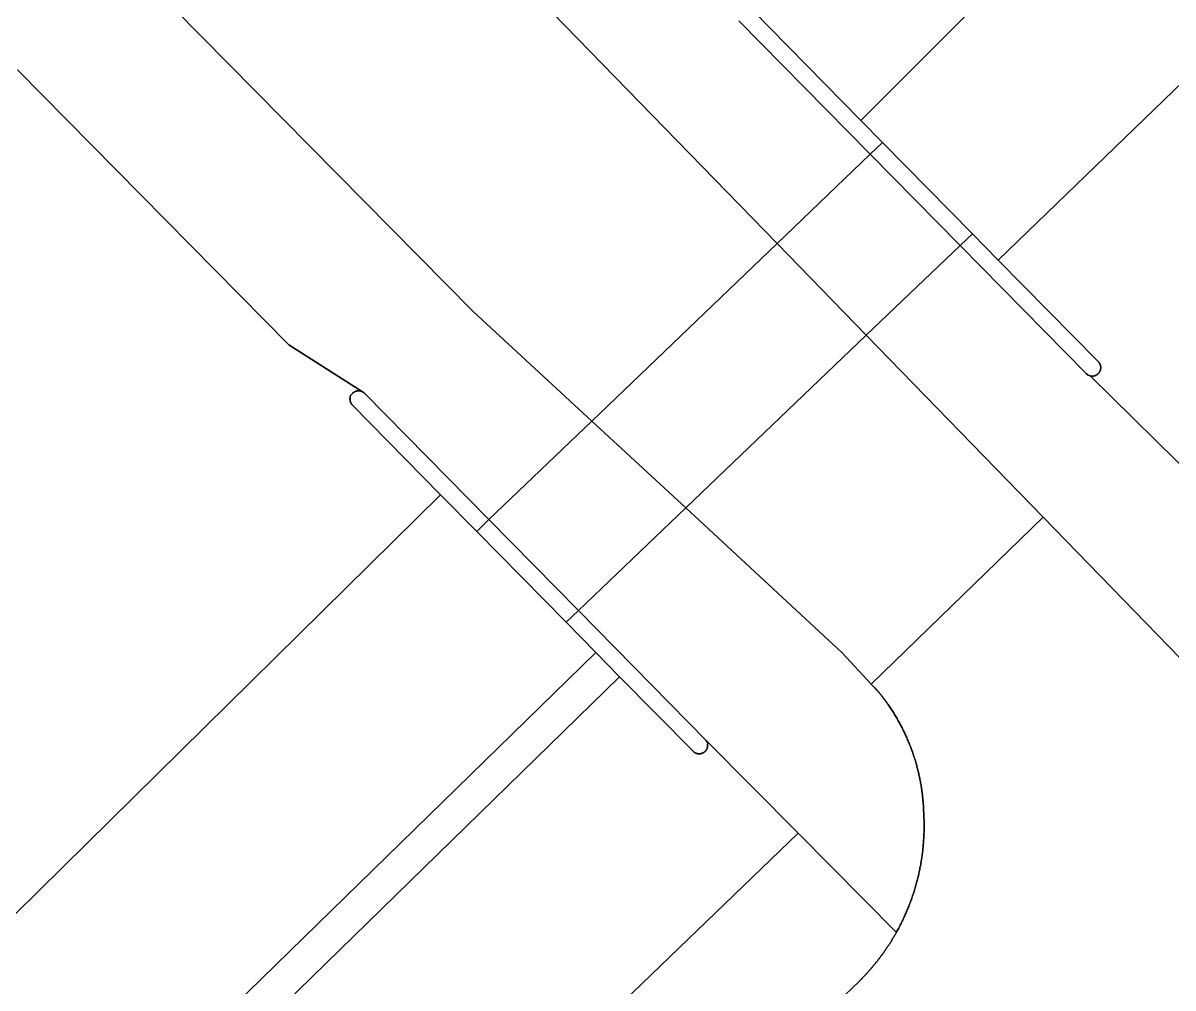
# Model space of a CAD drawing. Header units: metres. Extents: x -127 to 442, y -186 to 462.
# Drawn here: x 106.96 to 140.71, y 42.69 to 71.01 of the extents above; entities that cross this region are included whole.
import ezdxf

# ---------------------------------------------------------------- set-up
doc = ezdxf.new("R2010")
doc.units = ezdxf.units.M

msp = doc.modelspace()

# ---------------------------------------------------------------- linework, layer by layer
at = {"layer": 'road_0', "color": 8}
for points in [[(106.796, 69.635), (114.763, 61.562), (116.892, 60.201), (116.892, 60.201), (116.893, 60.201), (116.894, 60.2), (116.895, 60.2), (116.896, 60.199), (116.897, 60.199), (116.898, 60.199), (116.899, 60.198), (116.901, 60.198), (116.902, 60.197), (116.903, 60.197), (116.904, 60.196), (116.905, 60.196), (116.906, 60.196), (116.907, 60.195), (116.908, 60.195), (116.909, 60.194), (116.91, 60.194), (116.911, 60.193), (116.912, 60.193), (116.913, 60.192), (116.914, 60.192), (116.915, 60.191), (116.916, 60.191), (116.917, 60.19), (116.918, 60.19), (116.919, 60.189), (116.92, 60.189), (116.921, 60.188), (116.922, 60.188), (116.923, 60.187), (116.924, 60.187), (116.925, 60.186), (116.926, 60.186), (116.927, 60.185), (116.928, 60.185), (116.929, 60.184), (116.93, 60.183), (116.931, 60.183), (116.932, 60.182), (116.933, 60.182), (116.934, 60.181), (116.935, 60.181), (116.936, 60.18), (116.937, 60.179), (116.938, 60.179), (116.939, 60.178), (116.94, 60.178), (116.941, 60.177), (116.942, 60.176), (116.943, 60.176), (116.944, 60.175), (116.945, 60.175), (116.946, 60.174), (116.947, 60.173), (116.948, 60.173), (116.949, 60.172), (116.95, 60.171), (116.951, 60.171), (116.952, 60.17), (116.953, 60.17), (116.954, 60.169), (116.955, 60.168), (116.956, 60.168), (116.956, 60.167), (116.957, 60.166), (116.958, 60.166), (116.959, 60.165), (116.96, 60.164), (116.961, 60.163), (116.962, 60.163), (116.963, 60.162), (116.964, 60.161), (116.965, 60.161), (116.966, 60.16), (116.966, 60.159), (116.967, 60.159), (116.968, 60.158), (116.969, 60.157), (116.97, 60.156), (116.971, 60.156), (116.972, 60.155), (116.973, 60.154), (116.974, 60.153), (116.974, 60.153), (116.975, 60.152), (116.976, 60.151), (116.977, 60.15), (116.978, 60.15), (116.979, 60.149), (116.98, 60.148), (116.98, 60.147), (116.981, 60.147), (116.982, 60.146), (116.983, 60.145), (116.984, 60.144), (116.985, 60.143), (116.985, 60.143), (116.986, 60.142), (116.987, 60.141), (116.987, 60.141), (120.636, 56.434), (123.653, 59.325), (120.172, 62.542), (109.79, 73.062)], [(109.79, 73.062), (120.172, 62.542), (123.653, 59.325), (129.091, 64.534), (121.762, 72.068)], [(121.762, 72.068), (129.091, 64.534), (131.829, 67.156), (127.971, 71.077)], [(142.105, 56.886), (138.288, 60.652), (138.22, 60.678), (138.164, 60.721), (134.463, 64.481), (131.707, 61.845), (136.9, 56.507), (147.64, 45.459)], [(147.64, 45.459), (136.9, 56.507), (136.9, 56.507), (131.854, 51.605), (131.854, 51.605), (131.859, 51.6), (131.865, 51.594), (131.87, 51.589), (131.876, 51.584), (131.881, 51.579), (131.886, 51.573), (131.892, 51.568), (131.897, 51.563), (131.902, 51.557), (131.908, 51.552), (131.913, 51.546), (131.918, 51.541), (131.924, 51.536), (131.929, 51.53), (131.934, 51.525), (131.939, 51.519), (131.945, 51.514), (131.95, 51.508), (131.955, 51.503), (131.96, 51.498), (131.965, 51.492), (131.971, 51.487), (131.976, 51.481), (131.981, 51.476), (131.986, 51.47), (131.991, 51.464), (131.996, 51.459), (132.001, 51.453), (132.007, 51.448), (132.012, 51.442), (132.017, 51.437), (132.022, 51.431), (132.027, 51.425), (132.032, 51.42), (132.037, 51.414), (132.042, 51.408), (132.047, 51.403), (132.052, 51.397), (132.057, 51.391), (132.062, 51.386), (132.067, 51.38), (132.072, 51.374), (132.077, 51.369), (132.082, 51.363), (132.087, 51.357), (132.092, 51.351), (132.096, 51.346), (132.101, 51.34), (132.106, 51.334), (132.111, 51.328), (132.116, 51.323), (132.121, 51.317), (132.126, 51.311), (132.13, 51.305), (132.135, 51.299), (132.14, 51.293), (132.145, 51.288), (132.149, 51.282), (132.154, 51.276), (132.159, 51.27), (132.164, 51.264), (132.168, 51.258), (132.173, 51.252), (132.178, 51.246), (132.182, 51.24), (132.187, 51.234), (132.192, 51.228), (132.196, 51.222), (132.201, 51.217), (132.206, 51.211), (132.21, 51.205), (132.215, 51.199), (132.219, 51.193), (132.224, 51.186), (132.229, 51.18), (132.233, 51.174), (132.238, 51.168), (132.242, 51.162), (132.247, 51.156), (132.251, 51.15), (132.256, 51.144), (132.26, 51.138), (132.264, 51.132), (132.269, 51.126), (132.273, 51.12), (132.278, 51.114), (132.282, 51.107), (132.287, 51.101), (132.291, 51.095), (132.295, 51.089), (132.3, 51.083), (132.304, 51.077), (132.308, 51.07), (132.313, 51.064), (132.317, 51.058), (132.321, 51.052), (132.325, 51.045), (132.33, 51.039), (132.334, 51.033), (132.334, 51.033), (132.354, 51.005), (132.374, 50.976), (132.393, 50.947), (132.413, 50.918), (132.432, 50.889), (132.451, 50.86), (132.47, 50.831), (132.489, 50.802), (132.507, 50.772), (132.526, 50.743), (132.544, 50.713), (132.562, 50.684), (132.58, 50.654), (132.597, 50.624), (132.615, 50.594), (132.632, 50.564), (132.649, 50.533), (132.666, 50.503), (132.683, 50.472), (132.7, 50.442), (132.716, 50.411), (132.732, 50.38), (132.748, 50.35), (132.764, 50.319), (132.78, 50.288), (132.795, 50.257), (132.811, 50.225), (132.826, 50.194), (132.841, 50.163), (132.856, 50.131), (132.87, 50.099), (132.884, 50.068), (132.899, 50.036), (132.913, 50.004), (132.926, 49.972), (132.94, 49.94), (132.953, 49.908), (132.967, 49.876), (132.98, 49.844), (132.993, 49.812), (133.005, 49.779), (133.018, 49.747), (133.03, 49.714), (133.042, 49.682), (133.054, 49.649), (133.066, 49.616), (133.077, 49.583), (133.088, 49.55), (133.1, 49.517), (133.11, 49.484), (133.121, 49.451), (133.132, 49.418), (133.142, 49.385), (133.152, 49.352), (133.162, 49.318), (133.172, 49.285), (133.181, 49.252), (133.191, 49.218), (133.2, 49.184), (133.209, 49.151), (133.217, 49.117), (133.226, 49.083), (133.234, 49.05), (133.242, 49.016), (133.25, 48.982), (133.258, 48.948), (133.265, 48.914), (133.273, 48.88), (133.28, 48.846), (133.287, 48.812), (133.293, 48.778), (133.3, 48.744), (133.306, 48.71), (133.312, 48.675), (133.318, 48.641), (133.324, 48.607), (133.329, 48.572), (133.335, 48.538), (133.34, 48.504), (133.345, 48.469), (133.349, 48.435), (133.354, 48.4), (133.358, 48.366), (133.362, 48.331), (133.366, 48.297), (133.37, 48.262), (133.373, 48.227), (133.376, 48.193), (133.379, 48.158), (133.382, 48.124), (133.385, 48.089), (133.387, 48.054), (133.389, 48.019), (133.391, 47.985), (133.393, 47.95), (133.395, 47.915), (133.396, 47.881), (133.397, 47.846), (133.398, 47.811), (133.398, 47.811), (133.4, 47.774), (133.402, 47.738), (133.403, 47.701), (133.405, 47.664), (133.406, 47.628), (133.407, 47.591), (133.408, 47.554), (133.408, 47.518), (133.408, 47.481), (133.409, 47.444), (133.408, 47.408), (133.408, 47.371), (133.408, 47.334), (133.407, 47.298), (133.406, 47.261), (133.405, 47.224), (133.404, 47.188), (133.402, 47.151), (133.4, 47.115), (133.398, 47.078), (133.396, 47.041), (133.394, 47.005), (133.391, 46.968), (133.388, 46.932), (133.385, 46.895), (133.382, 46.859), (133.378, 46.822), (133.375, 46.786), (133.371, 46.749), (133.367, 46.713), (133.362, 46.676), (133.358, 46.64), (133.353, 46.603), (133.348, 46.567), (133.343, 46.531), (133.338, 46.494), (133.332, 46.458), (133.327, 46.422), (133.321, 46.386), (133.315, 46.35), (133.308, 46.314), (133.302, 46.277), (133.295, 46.241), (133.288, 46.205), (133.281, 46.169), (133.273, 46.134), (133.266, 46.098), (133.258, 46.062), (133.25, 46.026), (133.242, 45.99), (133.233, 45.955), (133.225, 45.919), (133.216, 45.883), (133.207, 45.848), (133.197, 45.812), (133.188, 45.777), (133.178, 45.742), (133.168, 45.706), (133.158, 45.671), (133.148, 45.636), (133.138, 45.601), (133.127, 45.565), (133.116, 45.53), (133.105, 45.495), (133.094, 45.461), (133.082, 45.426), (133.071, 45.391), (133.059, 45.356), (133.047, 45.322), (133.035, 45.287), (133.022, 45.253), (133.009, 45.218), (132.997, 45.184), (132.984, 45.15), (132.97, 45.115), (132.957, 45.081), (132.943, 45.047), (132.929, 45.013), (132.915, 44.979), (132.901, 44.946), (132.887, 44.912), (132.872, 44.878), (132.857, 44.845), (132.842, 44.811), (132.827, 44.778), (132.812, 44.744), (132.796, 44.711), (132.781, 44.678), (132.765, 44.645), (132.749, 44.612), (132.732, 44.579), (132.716, 44.547), (132.699, 44.514), (132.682, 44.481), (132.665, 44.449), (132.648, 44.416), (132.63, 44.384), (132.613, 44.352), (132.595, 44.32), (132.595, 44.32), (132.586, 44.304), (132.577, 44.288), (132.568, 44.273), (132.559, 44.257), (132.55, 44.241), (132.541, 44.225), (132.532, 44.21), (132.523, 44.194), (132.513, 44.178), (132.504, 44.163), (132.495, 44.147), (132.485, 44.131), (132.476, 44.116), (132.466, 44.1), (132.457, 44.085), (132.447, 44.069), (132.438, 44.054), (132.428, 44.039), (132.418, 44.023), (132.409, 44.008), (132.399, 43.993), (132.389, 43.977), (132.379, 43.962), (132.369, 43.947), (132.359, 43.932), (132.349, 43.916), (132.339, 43.901), (132.329, 43.886), (132.319, 43.871), (132.309, 43.856), (132.299, 43.841), (132.288, 43.826), (132.278, 43.811), (132.268, 43.796), (132.257, 43.781), (132.247, 43.766), (132.236, 43.751), (132.226, 43.736), (132.215, 43.722), (132.205, 43.707), (132.194, 43.692), (132.183, 43.677), (132.173, 43.663), (132.162, 43.648), (132.151, 43.633), (132.14, 43.619), (132.129, 43.604), (132.118, 43.59), (132.107, 43.575), (132.096, 43.561), (132.085, 43.546), (132.074, 43.532), (132.063, 43.518), (132.052, 43.503), (132.041, 43.489), (132.03, 43.475), (132.018, 43.46), (132.007, 43.446), (131.996, 43.432), (131.984, 43.418), (131.973, 43.404), (131.961, 43.39), (131.95, 43.376), (131.938, 43.361), (131.927, 43.347), (131.915, 43.334), (131.903, 43.32), (131.891, 43.306), (131.88, 43.292), (131.868, 43.278), (131.856, 43.264), (131.844, 43.25), (131.832, 43.237), (131.82, 43.223), (131.808, 43.209), (131.796, 43.196), (131.784, 43.182), (131.772, 43.169), (131.76, 43.155), (131.748, 43.142), (131.736, 43.128), (131.723, 43.115), (131.711, 43.101), (131.699, 43.088), (131.686, 43.075), (131.674, 43.061), (131.661, 43.048), (131.649, 43.035), (131.636, 43.022), (131.624, 43.009), (131.611, 42.996), (131.599, 42.982), (131.586, 42.969), (131.573, 42.956), (131.56, 42.943), (131.548, 42.931), (131.535, 42.918), (131.522, 42.905), (131.509, 42.892), (131.509, 42.892), (130.857, 42.265)], [(130.857, 42.265), (131.509, 42.892), (131.509, 42.892), (131.522, 42.905), (131.535, 42.918), (131.548, 42.931), (131.56, 42.943), (131.573, 42.956), (131.586, 42.969), (131.599, 42.982), (131.611, 42.996), (131.624, 43.009), (131.636, 43.022), (131.649, 43.035), (131.661, 43.048), (131.674, 43.061), (131.686, 43.075), (131.699, 43.088), (131.711, 43.101), (131.723, 43.115), (131.736, 43.128), (131.748, 43.142), (131.76, 43.155), (131.772, 43.169), (131.784, 43.182), (131.796, 43.196), (131.808, 43.209), (131.82, 43.223), (131.832, 43.237), (131.844, 43.25), (131.856, 43.264), (131.868, 43.278), (131.88, 43.292), (131.891, 43.306), (131.903, 43.32), (131.915, 43.334), (131.927, 43.347), (131.938, 43.361), (131.95, 43.376), (131.961, 43.39), (131.973, 43.404), (131.984, 43.418), (131.996, 43.432), (132.007, 43.446), (132.018, 43.46), (132.03, 43.475), (132.041, 43.489), (132.052, 43.503), (132.063, 43.518), (132.074, 43.532), (132.085, 43.546), (132.096, 43.561), (132.107, 43.575), (132.118, 43.59), (132.129, 43.604), (132.14, 43.619), (132.151, 43.633), (132.162, 43.648), (132.173, 43.663), (132.183, 43.677), (132.194, 43.692), (132.205, 43.707), (132.215, 43.722), (132.226, 43.736), (132.236, 43.751), (132.247, 43.766), (132.257, 43.781), (132.268, 43.796), (132.278, 43.811), (132.288, 43.826), (132.299, 43.841), (132.309, 43.856), (132.319, 43.871), (132.329, 43.886), (132.339, 43.901), (132.349, 43.916), (132.359, 43.932), (132.369, 43.947), (132.379, 43.962), (132.389, 43.977), (132.399, 43.993), (132.409, 44.008), (132.418, 44.023), (132.428, 44.039), (132.438, 44.054), (132.447, 44.069), (132.457, 44.085), (132.466, 44.1), (132.476, 44.116), (132.485, 44.131), (132.495, 44.147), (132.504, 44.163), (132.513, 44.178), (132.523, 44.194), (132.532, 44.21), (132.541, 44.225), (132.55, 44.241), (132.559, 44.257), (132.568, 44.273), (132.577, 44.288), (132.586, 44.304), (132.595, 44.32), (132.595, 44.32), (129.714, 47.23), (74.693, -5.768)]]:
    msp.add_lwpolyline(points, dxfattribs=at)
for points in [[(131.829, 67.156), (129.091, 64.534), (131.707, 61.845), (134.463, 64.481), (131.829, 67.156)], [(131.707, 61.845), (129.091, 64.534), (123.653, 59.325), (126.41, 56.777), (131.707, 61.845)], [(131.707, 61.845), (126.41, 56.777), (131.007, 52.529), (131.854, 51.605), (136.9, 56.507), (131.707, 61.845)], [(126.41, 56.777), (123.653, 59.325), (120.636, 56.434), (123.262, 53.766), (126.41, 56.777)], [(131.854, 51.605), (131.007, 52.529), (126.41, 56.777), (123.262, 53.766), (127.015, 49.954), (129.714, 47.23), (132.595, 44.32), (132.595, 44.32), (132.613, 44.352), (132.63, 44.384), (132.648, 44.416), (132.665, 44.449), (132.682, 44.481), (132.699, 44.514), (132.716, 44.547), (132.732, 44.579), (132.749, 44.612), (132.765, 44.645), (132.781, 44.678), (132.796, 44.711), (132.812, 44.744), (132.827, 44.778), (132.842, 44.811), (132.857, 44.845), (132.872, 44.878), (132.887, 44.912), (132.901, 44.946), (132.915, 44.979), (132.929, 45.013), (132.943, 45.047), (132.957, 45.081), (132.97, 45.115), (132.984, 45.15), (132.997, 45.184), (133.009, 45.218), (133.022, 45.253), (133.035, 45.287), (133.047, 45.322), (133.059, 45.356), (133.071, 45.391), (133.082, 45.426), (133.094, 45.461), (133.105, 45.495), (133.116, 45.53), (133.127, 45.565), (133.138, 45.601), (133.148, 45.636), (133.158, 45.671), (133.168, 45.706), (133.178, 45.742), (133.188, 45.777), (133.197, 45.812), (133.207, 45.848), (133.216, 45.883), (133.225, 45.919), (133.233, 45.955), (133.242, 45.99), (133.25, 46.026), (133.258, 46.062), (133.266, 46.098), (133.273, 46.134), (133.281, 46.169), (133.288, 46.205), (133.295, 46.241), (133.302, 46.277), (133.308, 46.314), (133.315, 46.35), (133.321, 46.386), (133.327, 46.422), (133.332, 46.458), (133.338, 46.494), (133.343, 46.531), (133.348, 46.567), (133.353, 46.603), (133.358, 46.64), (133.362, 46.676), (133.367, 46.713), (133.371, 46.749), (133.375, 46.786), (133.378, 46.822), (133.382, 46.859), (133.385, 46.895), (133.388, 46.932), (133.391, 46.968), (133.394, 47.005), (133.396, 47.041), (133.398, 47.078), (133.4, 47.115), (133.402, 47.151), (133.404, 47.188), (133.405, 47.224), (133.406, 47.261), (133.407, 47.298), (133.408, 47.334), (133.408, 47.371), (133.408, 47.408), (133.409, 47.444), (133.408, 47.481), (133.408, 47.518), (133.408, 47.554), (133.407, 47.591), (133.406, 47.628), (133.405, 47.664), (133.403, 47.701), (133.402, 47.738), (133.4, 47.774), (133.398, 47.811), (133.398, 47.811), (133.397, 47.846), (133.396, 47.881), (133.395, 47.915), (133.393, 47.95), (133.391, 47.985), (133.389, 48.019), (133.387, 48.054), (133.385, 48.089), (133.382, 48.124), (133.379, 48.158), (133.376, 48.193), (133.373, 48.227), (133.37, 48.262), (133.366, 48.297), (133.362, 48.331), (133.358, 48.366), (133.354, 48.4), (133.349, 48.435), (133.345, 48.469), (133.34, 48.504), (133.335, 48.538), (133.329, 48.572), (133.324, 48.607), (133.318, 48.641), (133.312, 48.675), (133.306, 48.71), (133.3, 48.744), (133.293, 48.778), (133.287, 48.812), (133.28, 48.846), (133.273, 48.88), (133.265, 48.914), (133.258, 48.948), (133.25, 48.982), (133.242, 49.016), (133.234, 49.05), (133.226, 49.083), (133.217, 49.117), (133.209, 49.151), (133.2, 49.184), (133.191, 49.218), (133.181, 49.252), (133.172, 49.285), (133.162, 49.318), (133.152, 49.352), (133.142, 49.385), (133.132, 49.418), (133.121, 49.451), (133.11, 49.484), (133.1, 49.517), (133.088, 49.55), (133.077, 49.583), (133.066, 49.616), (133.054, 49.649), (133.042, 49.682), (133.03, 49.714), (133.018, 49.747), (133.005, 49.779), (132.993, 49.812), (132.98, 49.844), (132.967, 49.876), (132.953, 49.908), (132.94, 49.94), (132.926, 49.972), (132.913, 50.004), (132.899, 50.036), (132.884, 50.068), (132.87, 50.099), (132.856, 50.131), (132.841, 50.163), (132.826, 50.194), (132.811, 50.225), (132.795, 50.257), (132.78, 50.288), (132.764, 50.319), (132.748, 50.35), (132.732, 50.38), (132.716, 50.411), (132.7, 50.442), (132.683, 50.472), (132.666, 50.503), (132.649, 50.533), (132.632, 50.564), (132.615, 50.594), (132.597, 50.624), (132.58, 50.654), (132.562, 50.684), (132.544, 50.713), (132.526, 50.743), (132.507, 50.772), (132.489, 50.802), (132.47, 50.831), (132.451, 50.86), (132.432, 50.889), (132.413, 50.918), (132.393, 50.947), (132.374, 50.976), (132.354, 51.005), (132.334, 51.033), (132.334, 51.033), (132.33, 51.039), (132.325, 51.045), (132.321, 51.052), (132.317, 51.058), (132.313, 51.064), (132.308, 51.07), (132.304, 51.077), (132.3, 51.083), (132.295, 51.089), (132.291, 51.095), (132.287, 51.101), (132.282, 51.107), (132.278, 51.114), (132.273, 51.12), (132.269, 51.126), (132.264, 51.132), (132.26, 51.138), (132.256, 51.144), (132.251, 51.15), (132.247, 51.156), (132.242, 51.162), (132.238, 51.168), (132.233, 51.174), (132.229, 51.18), (132.224, 51.186), (132.219, 51.193), (132.215, 51.199), (132.21, 51.205), (132.206, 51.211), (132.201, 51.217), (132.196, 51.222), (132.192, 51.228), (132.187, 51.234), (132.182, 51.24), (132.178, 51.246), (132.173, 51.252), (132.168, 51.258), (132.164, 51.264), (132.159, 51.27), (132.154, 51.276), (132.149, 51.282), (132.145, 51.288), (132.14, 51.293), (132.135, 51.299), (132.13, 51.305), (132.126, 51.311), (132.121, 51.317), (132.116, 51.323), (132.111, 51.328), (132.106, 51.334), (132.101, 51.34), (132.096, 51.346), (132.092, 51.351), (132.087, 51.357), (132.082, 51.363), (132.077, 51.369), (132.072, 51.374), (132.067, 51.38), (132.062, 51.386), (132.057, 51.391), (132.052, 51.397), (132.047, 51.403), (132.042, 51.408), (132.037, 51.414), (132.032, 51.42), (132.027, 51.425), (132.022, 51.431), (132.017, 51.437), (132.012, 51.442), (132.007, 51.448), (132.001, 51.453), (131.996, 51.459), (131.991, 51.464), (131.986, 51.47), (131.981, 51.476), (131.976, 51.481), (131.971, 51.487), (131.965, 51.492), (131.96, 51.498), (131.955, 51.503), (131.95, 51.508), (131.945, 51.514), (131.939, 51.519), (131.934, 51.525), (131.929, 51.53), (131.924, 51.536), (131.918, 51.541), (131.913, 51.546), (131.908, 51.552), (131.902, 51.557), (131.897, 51.563), (131.892, 51.568), (131.886, 51.573), (131.881, 51.579), (131.876, 51.584), (131.87, 51.589), (131.865, 51.594), (131.859, 51.6), (131.854, 51.605)]]:
    msp.add_lwpolyline(points, close=True, dxfattribs=at)
at = {"layer": 'terrain_0', "color": 8}
for points in [[(127.971, 71.077), (131.829, 67.156), (132.191, 67.503), (131.551, 68.152), (128.37, 71.382)], [(106.03, 44.18), (119.217, 57.164), (116.631, 59.791), (116.631, 59.791), (116.629, 59.793), (116.627, 59.796), (116.624, 59.798), (116.622, 59.801), (116.62, 59.803), (116.618, 59.806), (116.616, 59.808), (116.614, 59.811), (116.612, 59.813), (116.61, 59.816), (116.608, 59.818), (116.606, 59.821), (116.605, 59.824), (116.603, 59.826), (116.601, 59.829), (116.599, 59.832), (116.597, 59.834), (116.596, 59.837), (116.594, 59.84), (116.593, 59.843), (116.591, 59.845), (116.589, 59.848), (116.588, 59.851), (116.586, 59.854), (116.585, 59.857), (116.583, 59.86), (116.582, 59.863), (116.581, 59.866), (116.579, 59.869), (116.578, 59.871), (116.577, 59.874), (116.576, 59.877), (116.574, 59.88), (116.573, 59.883), (116.572, 59.886), (116.571, 59.89), (116.57, 59.893), (116.569, 59.896), (116.568, 59.899), (116.567, 59.902), (116.566, 59.905), (116.565, 59.908), (116.565, 59.911), (116.564, 59.914), (116.563, 59.917), (116.562, 59.921), (116.562, 59.924), (116.561, 59.927), (116.561, 59.93), (116.56, 59.933), (116.559, 59.936), (116.559, 59.94), (116.559, 59.943), (116.558, 59.946), (116.558, 59.949), (116.557, 59.952), (116.557, 59.956), (116.557, 59.959), (116.557, 59.962), (116.556, 59.965), (116.556, 59.969), (116.556, 59.972), (116.556, 59.975), (116.556, 59.978), (116.556, 59.981), (116.556, 59.985), (116.556, 59.988), (116.556, 59.991), (116.557, 59.994), (116.557, 59.998), (116.557, 60.001), (116.557, 60.004), (116.558, 60.007), (116.558, 60.01), (116.558, 60.014), (116.559, 60.017), (116.559, 60.02), (116.56, 60.023), (116.56, 60.026), (116.561, 60.03), (116.562, 60.033), (116.562, 60.036), (116.563, 60.039), (116.564, 60.042), (116.564, 60.045), (116.565, 60.048), (116.566, 60.052), (116.567, 60.055), (116.568, 60.058), (116.569, 60.061), (116.57, 60.064), (116.571, 60.067), (116.572, 60.07), (116.573, 60.073), (116.574, 60.076), (116.575, 60.079), (116.576, 60.082), (116.578, 60.085), (116.579, 60.088), (116.579, 60.088), (116.635, 60.144), (116.635, 60.144), (116.637, 60.146), (116.639, 60.148), (116.641, 60.15), (116.643, 60.152), (116.645, 60.154), (116.647, 60.155), (116.65, 60.157), (116.652, 60.159), (116.654, 60.161), (116.656, 60.162), (116.658, 60.164), (116.661, 60.166), (116.663, 60.167), (116.665, 60.169), (116.667, 60.171), (116.67, 60.172), (116.672, 60.174), (116.674, 60.175), (116.677, 60.177), (116.679, 60.178), (116.682, 60.18), (116.684, 60.181), (116.686, 60.183), (116.689, 60.184), (116.691, 60.185), (116.694, 60.187), (116.696, 60.188), (116.699, 60.189), (116.701, 60.19), (116.704, 60.192), (116.706, 60.193), (116.709, 60.194), (116.711, 60.195), (116.714, 60.196), (116.717, 60.197), (116.719, 60.198), (116.722, 60.199), (116.724, 60.2), (116.727, 60.201), (116.73, 60.202), (116.732, 60.203), (116.735, 60.204), (116.738, 60.205), (116.74, 60.205), (116.743, 60.206), (116.746, 60.207), (116.749, 60.208), (116.751, 60.208), (116.754, 60.209), (116.757, 60.209), (116.759, 60.21), (116.762, 60.211), (116.765, 60.211), (116.768, 60.212), (116.771, 60.212), (116.773, 60.212), (116.776, 60.213), (116.779, 60.213), (116.782, 60.214), (116.784, 60.214), (116.787, 60.214), (116.79, 60.214), (116.793, 60.215), (116.796, 60.215), (116.798, 60.215), (116.801, 60.215), (116.804, 60.215), (116.807, 60.215), (116.81, 60.215), (116.812, 60.215), (116.815, 60.215), (116.818, 60.215), (116.821, 60.215), (116.824, 60.215), (116.826, 60.214), (116.829, 60.214), (116.832, 60.214), (116.835, 60.214), (116.838, 60.213), (116.84, 60.213), (116.843, 60.213), (116.846, 60.212), (116.849, 60.212), (116.851, 60.212), (116.854, 60.211), (116.857, 60.211), (116.86, 60.21), (116.862, 60.209), (116.865, 60.209), (116.868, 60.208), (116.871, 60.207), (116.873, 60.207), (116.876, 60.206), (116.879, 60.205), (116.881, 60.204), (116.884, 60.204), (116.887, 60.203), (116.889, 60.202), (116.892, 60.201), (116.892, 60.201), (114.763, 61.562), (106.796, 69.635)]]:
    msp.add_lwpolyline(points, dxfattribs=at)
for points in [[(131.829, 67.156), (134.463, 64.481), (134.825, 64.827), (132.191, 67.503), (131.829, 67.156)], [(135.587, 64.053), (134.825, 64.827), (134.463, 64.481), (138.164, 60.721), (138.22, 60.678), (138.288, 60.652), (138.288, 60.652), (138.294, 60.651), (138.301, 60.649), (138.307, 60.648), (138.314, 60.648), (138.32, 60.647), (138.326, 60.646), (138.333, 60.646), (138.339, 60.646), (138.346, 60.646), (138.352, 60.646), (138.359, 60.646), (138.365, 60.647), (138.372, 60.647), (138.378, 60.648), (138.385, 60.649), (138.391, 60.65), (138.397, 60.652), (138.404, 60.653), (138.41, 60.655), (138.416, 60.657), (138.422, 60.659), (138.429, 60.661), (138.435, 60.663), (138.441, 60.666), (138.447, 60.668), (138.452, 60.671), (138.458, 60.674), (138.464, 60.677), (138.47, 60.68), (138.475, 60.683), (138.481, 60.687), (138.486, 60.691), (138.491, 60.694), (138.497, 60.698), (138.502, 60.702), (138.507, 60.706), (138.511, 60.711), (138.516, 60.715), (138.521, 60.72), (138.525, 60.724), (138.53, 60.729), (138.534, 60.734), (138.538, 60.739), (138.542, 60.744), (138.546, 60.749), (138.55, 60.755), (138.553, 60.76), (138.557, 60.766), (138.56, 60.771), (138.563, 60.777), (138.566, 60.783), (138.569, 60.788), (138.572, 60.794), (138.574, 60.8), (138.577, 60.806), (138.579, 60.812), (138.581, 60.819), (138.583, 60.825), (138.585, 60.831), (138.586, 60.837), (138.588, 60.844), (138.589, 60.85), (138.59, 60.856), (138.591, 60.863), (138.592, 60.869), (138.593, 60.876), (138.593, 60.882), (138.593, 60.889), (138.593, 60.895), (138.593, 60.902), (138.593, 60.908), (138.593, 60.915), (138.592, 60.921), (138.591, 60.927), (138.591, 60.934), (138.589, 60.94), (138.588, 60.947), (138.587, 60.953), (138.585, 60.959), (138.584, 60.966), (138.582, 60.972), (138.58, 60.978), (138.577, 60.984), (138.575, 60.99), (138.573, 60.996), (138.57, 61.002), (138.567, 61.008), (138.564, 61.014), (138.561, 61.019), (138.558, 61.025), (138.554, 61.03), (138.551, 61.036), (138.547, 61.041), (138.543, 61.046), (138.539, 61.052), (138.535, 61.057), (138.531, 61.061), (138.526, 61.066), (138.522, 61.071), (138.522, 61.071), (135.587, 64.053)], [(116.892, 60.201), (116.889, 60.202), (116.887, 60.203), (116.884, 60.204), (116.881, 60.204), (116.879, 60.205), (116.876, 60.206), (116.873, 60.207), (116.871, 60.207), (116.868, 60.208), (116.865, 60.209), (116.862, 60.209), (116.86, 60.21), (116.857, 60.211), (116.854, 60.211), (116.851, 60.212), (116.849, 60.212), (116.846, 60.212), (116.843, 60.213), (116.84, 60.213), (116.838, 60.213), (116.835, 60.214), (116.832, 60.214), (116.829, 60.214), (116.826, 60.214), (116.824, 60.215), (116.821, 60.215), (116.818, 60.215), (116.815, 60.215), (116.812, 60.215), (116.81, 60.215), (116.807, 60.215), (116.804, 60.215), (116.801, 60.215), (116.798, 60.215), (116.796, 60.215), (116.793, 60.215), (116.79, 60.214), (116.787, 60.214), (116.784, 60.214), (116.782, 60.214), (116.779, 60.213), (116.776, 60.213), (116.773, 60.212), (116.771, 60.212), (116.768, 60.212), (116.765, 60.211), (116.762, 60.211), (116.759, 60.21), (116.757, 60.209), (116.754, 60.209), (116.751, 60.208), (116.749, 60.208), (116.746, 60.207), (116.743, 60.206), (116.74, 60.205), (116.738, 60.205), (116.735, 60.204), (116.732, 60.203), (116.73, 60.202), (116.727, 60.201), (116.724, 60.2), (116.722, 60.199), (116.719, 60.198), (116.717, 60.197), (116.714, 60.196), (116.711, 60.195), (116.709, 60.194), (116.706, 60.193), (116.704, 60.192), (116.701, 60.19), (116.699, 60.189), (116.696, 60.188), (116.694, 60.187), (116.691, 60.185), (116.689, 60.184), (116.686, 60.183), (116.684, 60.181), (116.682, 60.18), (116.679, 60.178), (116.677, 60.177), (116.674, 60.175), (116.672, 60.174), (116.67, 60.172), (116.667, 60.171), (116.665, 60.169), (116.663, 60.167), (116.661, 60.166), (116.658, 60.164), (116.656, 60.162), (116.654, 60.161), (116.652, 60.159), (116.65, 60.157), (116.647, 60.155), (116.645, 60.154), (116.643, 60.152), (116.641, 60.15), (116.639, 60.148), (116.637, 60.146), (116.635, 60.144), (116.635, 60.144), (116.579, 60.088), (116.579, 60.088), (116.578, 60.085), (116.576, 60.082), (116.575, 60.079), (116.574, 60.076), (116.573, 60.073), (116.572, 60.07), (116.571, 60.067), (116.57, 60.064), (116.569, 60.061), (116.568, 60.058), (116.567, 60.055), (116.566, 60.052), (116.565, 60.048), (116.564, 60.045), (116.564, 60.042), (116.563, 60.039), (116.562, 60.036), (116.562, 60.033), (116.561, 60.03), (116.56, 60.026), (116.56, 60.023), (116.559, 60.02), (116.559, 60.017), (116.558, 60.014), (116.558, 60.01), (116.558, 60.007), (116.557, 60.004), (116.557, 60.001), (116.557, 59.998), (116.557, 59.994), (116.556, 59.991), (116.556, 59.988), (116.556, 59.985), (116.556, 59.981), (116.556, 59.978), (116.556, 59.975), (116.556, 59.972), (116.556, 59.969), (116.556, 59.965), (116.557, 59.962), (116.557, 59.959), (116.557, 59.956), (116.557, 59.952), (116.558, 59.949), (116.558, 59.946), (116.559, 59.943), (116.559, 59.94), (116.559, 59.936), (116.56, 59.933), (116.561, 59.93), (116.561, 59.927), (116.562, 59.924), (116.562, 59.921), (116.563, 59.917), (116.564, 59.914), (116.565, 59.911), (116.565, 59.908), (116.566, 59.905), (116.567, 59.902), (116.568, 59.899), (116.569, 59.896), (116.57, 59.893), (116.571, 59.89), (116.572, 59.886), (116.573, 59.883), (116.574, 59.88), (116.576, 59.877), (116.577, 59.874), (116.578, 59.871), (116.579, 59.869), (116.581, 59.866), (116.582, 59.863), (116.583, 59.86), (116.585, 59.857), (116.586, 59.854), (116.588, 59.851), (116.589, 59.848), (116.591, 59.845), (116.593, 59.843), (116.594, 59.84), (116.596, 59.837), (116.597, 59.834), (116.599, 59.832), (116.601, 59.829), (116.603, 59.826), (116.605, 59.824), (116.606, 59.821), (116.608, 59.818), (116.61, 59.816), (116.612, 59.813), (116.614, 59.811), (116.616, 59.808), (116.618, 59.806), (116.62, 59.803), (116.622, 59.801), (116.624, 59.798), (116.627, 59.796), (116.629, 59.793), (116.631, 59.791), (116.631, 59.791), (119.217, 57.164), (120.275, 56.089), (120.636, 56.434), (116.987, 60.141), (116.987, 60.141), (116.986, 60.142), (116.985, 60.143), (116.985, 60.143), (116.984, 60.144), (116.983, 60.145), (116.982, 60.146), (116.981, 60.147), (116.98, 60.147), (116.98, 60.148), (116.979, 60.149), (116.978, 60.15), (116.977, 60.15), (116.976, 60.151), (116.975, 60.152), (116.974, 60.153), (116.974, 60.153), (116.973, 60.154), (116.972, 60.155), (116.971, 60.156), (116.97, 60.156), (116.969, 60.157), (116.968, 60.158), (116.967, 60.159), (116.966, 60.159), (116.966, 60.16), (116.965, 60.161), (116.964, 60.161), (116.963, 60.162), (116.962, 60.163), (116.961, 60.163), (116.96, 60.164), (116.959, 60.165), (116.958, 60.166), (116.957, 60.166), (116.956, 60.167), (116.956, 60.168), (116.955, 60.168), (116.954, 60.169), (116.953, 60.17), (116.952, 60.17), (116.951, 60.171), (116.95, 60.171), (116.949, 60.172), (116.948, 60.173), (116.947, 60.173), (116.946, 60.174), (116.945, 60.175), (116.944, 60.175), (116.943, 60.176), (116.942, 60.176), (116.941, 60.177), (116.94, 60.178), (116.939, 60.178), (116.938, 60.179), (116.937, 60.179), (116.936, 60.18), (116.935, 60.181), (116.934, 60.181), (116.933, 60.182), (116.932, 60.182), (116.931, 60.183), (116.93, 60.183), (116.929, 60.184), (116.928, 60.185), (116.927, 60.185), (116.926, 60.186), (116.925, 60.186), (116.924, 60.187), (116.923, 60.187), (116.922, 60.188), (116.921, 60.188), (116.92, 60.189), (116.919, 60.189), (116.918, 60.19), (116.917, 60.19), (116.916, 60.191), (116.915, 60.191), (116.914, 60.192), (116.913, 60.192), (116.912, 60.193), (116.911, 60.193), (116.91, 60.194), (116.909, 60.194), (116.908, 60.195), (116.907, 60.195), (116.906, 60.196), (116.905, 60.196), (116.904, 60.196), (116.903, 60.197), (116.902, 60.197), (116.901, 60.198), (116.899, 60.198), (116.898, 60.199), (116.897, 60.199), (116.896, 60.199), (116.895, 60.2), (116.894, 60.2), (116.893, 60.201), (116.892, 60.201)], [(120.636, 56.434), (120.275, 56.089), (122.901, 53.421), (123.262, 53.766), (120.636, 56.434)], [(123.262, 53.766), (122.901, 53.421), (123.771, 52.537), (124.472, 51.825), (126.628, 49.635), (126.628, 49.635), (126.632, 49.631), (126.637, 49.626), (126.641, 49.622), (126.646, 49.618), (126.651, 49.615), (126.656, 49.611), (126.66, 49.607), (126.665, 49.604), (126.671, 49.6), (126.676, 49.597), (126.681, 49.594), (126.686, 49.591), (126.692, 49.588), (126.697, 49.585), (126.703, 49.583), (126.708, 49.58), (126.714, 49.578), (126.72, 49.576), (126.725, 49.574), (126.731, 49.572), (126.737, 49.57), (126.743, 49.568), (126.749, 49.567), (126.755, 49.566), (126.761, 49.564), (126.767, 49.563), (126.773, 49.563), (126.779, 49.562), (126.785, 49.561), (126.791, 49.561), (126.797, 49.561), (126.803, 49.56), (126.81, 49.56), (126.816, 49.561), (126.822, 49.561), (126.828, 49.561), (126.834, 49.562), (126.84, 49.563), (126.846, 49.564), (126.852, 49.565), (126.858, 49.566), (126.864, 49.567), (126.87, 49.569), (126.876, 49.57), (126.882, 49.572), (126.887, 49.574), (126.893, 49.576), (126.899, 49.578), (126.905, 49.581), (126.91, 49.583), (126.916, 49.586), (126.921, 49.589), (126.927, 49.591), (126.932, 49.594), (126.937, 49.598), (126.942, 49.601), (126.947, 49.604), (126.952, 49.608), (126.957, 49.611), (126.962, 49.615), (126.967, 49.619), (126.971, 49.623), (126.976, 49.627), (126.98, 49.631), (126.985, 49.636), (126.989, 49.64), (126.993, 49.645), (126.997, 49.649), (127.001, 49.654), (127.005, 49.659), (127.008, 49.664), (127.012, 49.669), (127.015, 49.674), (127.018, 49.679), (127.022, 49.684), (127.025, 49.69), (127.027, 49.695), (127.03, 49.7), (127.033, 49.706), (127.035, 49.712), (127.038, 49.717), (127.04, 49.723), (127.042, 49.729), (127.044, 49.735), (127.046, 49.74), (127.047, 49.746), (127.049, 49.752), (127.05, 49.758), (127.051, 49.764), (127.052, 49.77), (127.053, 49.776), (127.054, 49.782), (127.055, 49.788), (127.055, 49.794), (127.055, 49.801), (127.055, 49.807), (127.055, 49.813), (127.055, 49.819), (127.055, 49.825), (127.055, 49.825), (127.06, 49.882), (127.036, 49.905), (127.015, 49.954), (123.262, 53.766)]]:
    msp.add_lwpolyline(points, close=True, dxfattribs=at)
at = {"layer": 'terrain_5', "color": 3}
for points in [[(128.37, 71.382), (131.551, 68.152), (138.806, 75.419)], [(142.725, 70.943), (135.587, 64.053), (138.522, 61.071), (138.522, 61.071), (138.526, 61.066), (138.531, 61.061), (138.535, 61.057), (138.539, 61.052), (138.543, 61.046), (138.547, 61.041), (138.551, 61.036), (138.554, 61.03), (138.558, 61.025), (138.561, 61.019), (138.564, 61.014), (138.567, 61.008), (138.57, 61.002), (138.573, 60.996), (138.575, 60.99), (138.577, 60.984), (138.58, 60.978), (138.582, 60.972), (138.584, 60.966), (138.585, 60.959), (138.587, 60.953), (138.588, 60.947), (138.589, 60.94), (138.591, 60.934), (138.591, 60.927), (138.592, 60.921), (138.593, 60.915), (138.593, 60.908), (138.593, 60.902), (138.593, 60.895), (138.593, 60.889), (138.593, 60.882), (138.593, 60.876), (138.592, 60.869), (138.591, 60.863), (138.59, 60.856), (138.589, 60.85), (138.588, 60.844), (138.586, 60.837), (138.585, 60.831), (138.583, 60.825), (138.581, 60.819), (138.579, 60.812), (138.577, 60.806), (138.574, 60.8), (138.572, 60.794), (138.569, 60.788), (138.566, 60.783), (138.563, 60.777), (138.56, 60.771), (138.557, 60.766), (138.553, 60.76), (138.55, 60.755), (138.546, 60.749), (138.542, 60.744), (138.538, 60.739), (138.534, 60.734), (138.53, 60.729), (138.525, 60.724), (138.521, 60.72), (138.516, 60.715), (138.511, 60.711), (138.507, 60.706), (138.502, 60.702), (138.497, 60.698), (138.491, 60.694), (138.486, 60.691), (138.481, 60.687), (138.475, 60.683), (138.47, 60.68), (138.464, 60.677), (138.458, 60.674), (138.452, 60.671), (138.447, 60.668), (138.441, 60.666), (138.435, 60.663), (138.429, 60.661), (138.422, 60.659), (138.416, 60.657), (138.41, 60.655), (138.404, 60.653), (138.397, 60.652), (138.391, 60.65), (138.385, 60.649), (138.378, 60.648), (138.372, 60.647), (138.365, 60.647), (138.359, 60.646), (138.352, 60.646), (138.346, 60.646), (138.339, 60.646), (138.333, 60.646), (138.326, 60.646), (138.32, 60.647), (138.314, 60.648), (138.307, 60.648), (138.301, 60.649), (138.294, 60.651), (138.288, 60.652), (138.288, 60.652), (142.105, 56.886)], [(74.693, -5.768), (129.714, 47.23), (127.015, 49.954), (127.036, 49.905), (127.06, 49.882), (127.055, 49.825), (127.055, 49.825), (127.055, 49.819), (127.055, 49.813), (127.055, 49.807), (127.055, 49.801), (127.055, 49.794), (127.055, 49.788), (127.054, 49.782), (127.053, 49.776), (127.052, 49.77), (127.051, 49.764), (127.05, 49.758), (127.049, 49.752), (127.047, 49.746), (127.046, 49.74), (127.044, 49.735), (127.042, 49.729), (127.04, 49.723), (127.038, 49.717), (127.035, 49.712), (127.033, 49.706), (127.03, 49.7), (127.027, 49.695), (127.025, 49.69), (127.022, 49.684), (127.018, 49.679), (127.015, 49.674), (127.012, 49.669), (127.008, 49.664), (127.005, 49.659), (127.001, 49.654), (126.997, 49.649), (126.993, 49.645), (126.989, 49.64), (126.985, 49.636), (126.98, 49.631), (126.976, 49.627), (126.971, 49.623), (126.967, 49.619), (126.962, 49.615), (126.957, 49.611), (126.952, 49.608), (126.947, 49.604), (126.942, 49.601), (126.937, 49.598), (126.932, 49.594), (126.927, 49.591), (126.921, 49.589), (126.916, 49.586), (126.91, 49.583), (126.905, 49.581), (126.899, 49.578), (126.893, 49.576), (126.887, 49.574), (126.882, 49.572), (126.876, 49.57), (126.87, 49.569), (126.864, 49.567), (126.858, 49.566), (126.852, 49.565), (126.846, 49.564), (126.84, 49.563), (126.834, 49.562), (126.828, 49.561), (126.822, 49.561), (126.816, 49.561), (126.81, 49.56), (126.803, 49.56), (126.797, 49.561), (126.791, 49.561), (126.785, 49.561), (126.779, 49.562), (126.773, 49.563), (126.767, 49.563), (126.761, 49.564), (126.755, 49.566), (126.749, 49.567), (126.743, 49.568), (126.737, 49.57), (126.731, 49.572), (126.725, 49.574), (126.72, 49.576), (126.714, 49.578), (126.708, 49.58), (126.703, 49.583), (126.697, 49.585), (126.692, 49.588), (126.686, 49.591), (126.681, 49.594), (126.676, 49.597), (126.671, 49.6), (126.665, 49.604), (126.66, 49.607), (126.656, 49.611), (126.651, 49.615), (126.646, 49.618), (126.641, 49.622), (126.637, 49.626), (126.632, 49.631), (126.628, 49.635), (126.628, 49.635), (124.472, 51.825), (75.621, 4.157)]]:
    msp.add_lwpolyline(points, dxfattribs=at)
msp.add_lwpolyline([(124.472, 51.825), (123.771, 52.537), (86.572, 16.24), (74.92, 4.87), (68.66, -1.32), (48.82, -20.32), (29.651, -38.803), (30.345, -39.522), (49.513, -21.041), (69.357, -2.037), (75.621, 4.157), (124.472, 51.825)], close=True, dxfattribs=at)
at = {"layer": 'water', "color": 5}
for points in [[(153.582, 102.669), (140.55, 77.87), (138.806, 75.419), (131.551, 68.152), (132.191, 67.503), (131.829, 67.156), (129.091, 64.534), (123.653, 59.325), (120.636, 56.434), (120.275, 56.089), (119.217, 57.164), (106.03, 44.18)], [(48.82, -20.32), (68.66, -1.32), (74.92, 4.87), (86.572, 16.24), (123.771, 52.537), (122.901, 53.421), (123.262, 53.766), (126.41, 56.777), (131.707, 61.845), (134.463, 64.481), (134.825, 64.827), (135.587, 64.053), (142.725, 70.943)]]:
    msp.add_lwpolyline(points, dxfattribs=at)

doc.saveas('drawing.dxf')
